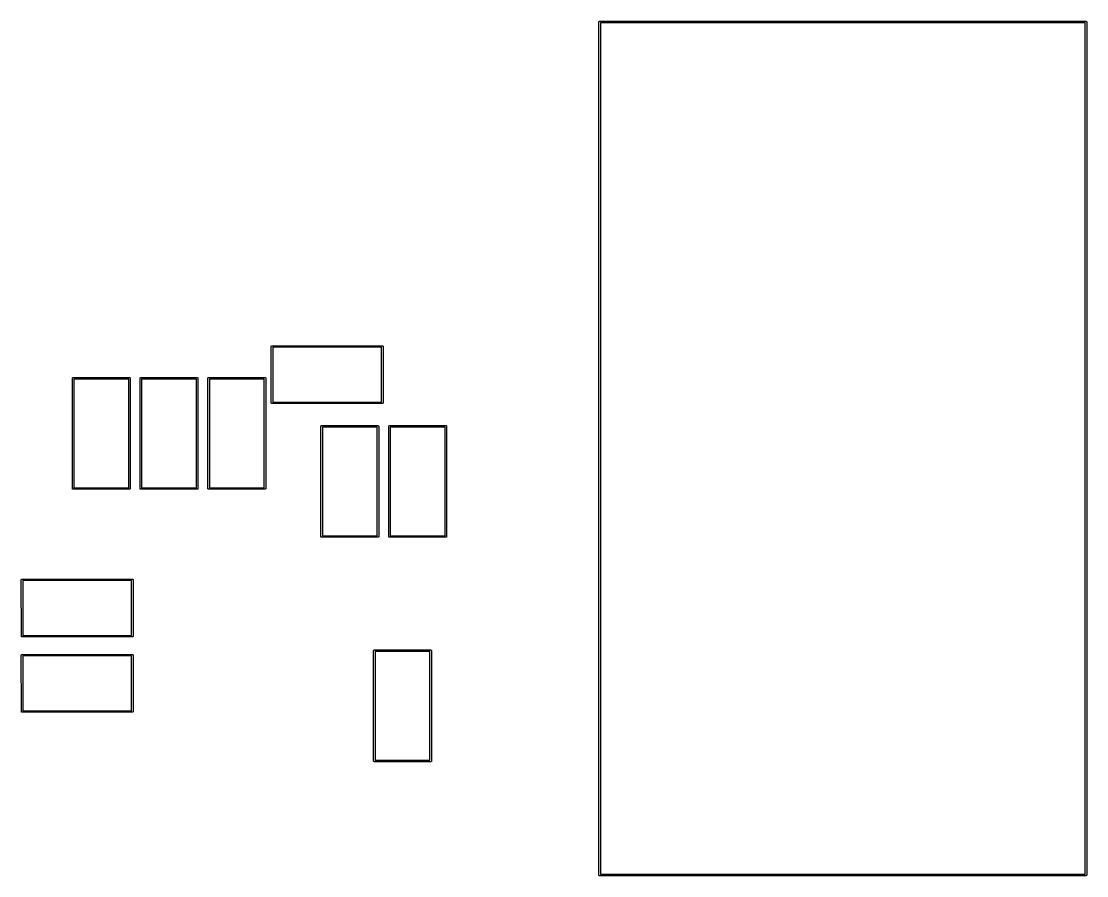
# Model space of a CAD drawing. Extents: x 99.9 to 179.8, y -131 to -47.7.
# Drawn here: x 143.86 to 179.79, y -130.95 to -102.12 of the extents above; entities that cross this region are included whole.
import ezdxf

# ---------------------------------------------------------------- set-up
doc = ezdxf.new("R2010")
doc.units = 0
doc.header["$MEASUREMENT"] = 0
doc.layers.add('BLACK', color=7, linetype='CONTINUOUS')

msp = doc.modelspace()

# ---------------------------------------------------------------- linework, layer by layer
at = {"layer": 'BLACK', "linetype": 'CONTINUOUS'}
for p, q in [((163.341, -102.144), (163.342, -102.141)), ((163.341, -102.146), (163.341, -102.144)), ((163.341, -130.93), (163.341, -102.146)), ((163.342, -102.139), (163.343, -102.137)), ((163.342, -102.141), (163.342, -102.139)), ((163.343, -102.137), (163.344, -102.135)), ((163.344, -102.135), (163.345, -102.134)), ((163.345, -102.134), (163.347, -102.132)), ((163.347, -102.132), (163.348, -102.13)), ((163.348, -102.13), (163.35, -102.129)), ((163.35, -102.129), (163.352, -102.127)), ((163.352, -102.127), (163.353, -102.126)), ((163.353, -102.126), (163.355, -102.125)), ((163.355, -102.125), (163.357, -102.124)), ((163.357, -102.124), (163.36, -102.124)), ((163.36, -102.124), (163.362, -102.123)), ((163.362, -102.123), (163.364, -102.123)), ((163.364, -102.123), (163.364, -102.123)), ((163.364, -102.123), (179.768, -102.123)), ((163.391, -102.173), (163.391, -130.903)), ((179.741, -102.173), (163.391, -102.173)), ((179.741, -130.903), (179.741, -102.173)), ((179.768, -102.123), (179.77, -102.123)), ((179.768, -102.123), (179.768, -102.123)), ((179.77, -102.123), (179.772, -102.124)), ((179.772, -102.124), (179.775, -102.124)), ((179.775, -102.124), (179.777, -102.125)), ((179.777, -102.125), (179.779, -102.126)), ((179.779, -102.126), (179.78, -102.127)), ((179.78, -102.127), (179.782, -102.129)), ((179.782, -102.129), (179.784, -102.13)), ((179.784, -102.13), (179.785, -102.132)), ((179.785, -102.132), (179.787, -102.134)), ((179.787, -102.134), (179.788, -102.135)), ((179.788, -102.135), (179.789, -102.137)), ((179.789, -102.137), (179.79, -102.139)), ((179.79, -102.139), (179.79, -102.142)), ((179.79, -102.142), (179.791, -102.144)), ((179.791, -102.144), (179.791, -102.146)), ((179.791, -102.146), (179.791, -102.146)), ((179.791, -102.146), (179.791, -130.93)), ((152.293, -113.092), (152.294, -113.09)), ((152.293, -113.094), (152.293, -113.092)), ((152.293, -114.992), (152.293, -113.094)), ((152.293, -113.094), (152.293, -113.094)), ((152.294, -113.087), (152.295, -113.085)), ((152.294, -113.09), (152.294, -113.087)), ((152.295, -113.085), (152.296, -113.083)), ((152.296, -113.083), (152.297, -113.082)), ((152.297, -113.082), (152.299, -113.08)), ((152.299, -113.08), (152.3, -113.078)), ((152.3, -113.078), (152.302, -113.077)), ((152.302, -113.077), (152.304, -113.075)), ((152.304, -113.075), (152.305, -113.074)), ((152.305, -113.074), (152.307, -113.073)), ((152.307, -113.073), (152.309, -113.072)), ((152.309, -113.072), (152.312, -113.072)), ((152.312, -113.072), (152.314, -113.071)), ((152.314, -113.071), (152.316, -113.071)), ((152.316, -113.071), (152.316, -113.071)), ((152.316, -113.071), (156.04, -113.071)), ((152.343, -113.121), (152.343, -114.971)), ((156.013, -113.121), (152.343, -113.121)), ((156.013, -114.971), (156.013, -113.121)), ((156.04, -113.071), (156.042, -113.071)), ((156.04, -113.071), (156.04, -113.071)), ((156.042, -113.071), (156.044, -113.072)), ((156.044, -113.072), (156.047, -113.072)), ((156.047, -113.072), (156.049, -113.073)), ((156.049, -113.073), (156.051, -113.074)), ((156.051, -113.074), (156.052, -113.075)), ((156.052, -113.075), (156.054, -113.077)), ((156.054, -113.077), (156.056, -113.078)), ((156.056, -113.078), (156.057, -113.08)), ((156.057, -113.08), (156.059, -113.082)), ((156.059, -113.082), (156.06, -113.083)), ((156.06, -113.083), (156.061, -113.085)), ((156.061, -113.085), (156.062, -113.087)), ((156.062, -113.087), (156.062, -113.09)), ((156.062, -113.09), (156.063, -113.092)), ((156.063, -113.092), (156.063, -113.094)), ((156.063, -113.094), (156.063, -113.094)), ((156.063, -113.094), (156.063, -114.998)), ((145.583, -114.165), (145.584, -114.163)), ((145.583, -114.167), (145.583, -114.165)), ((145.583, -117.885), (145.583, -114.167)), ((145.583, -114.167), (145.583, -114.167)), ((145.584, -114.161), (145.585, -114.159)), ((145.584, -114.163), (145.584, -114.161)), ((145.585, -114.159), (145.586, -114.157)), ((145.586, -114.157), (145.587, -114.155)), ((145.587, -114.155), (145.589, -114.153)), ((145.589, -114.153), (145.59, -114.152)), ((145.59, -114.152), (145.592, -114.15)), ((145.592, -114.15), (145.594, -114.149)), ((145.594, -114.149), (145.595, -114.148)), ((145.595, -114.148), (145.597, -114.147)), ((145.597, -114.147), (145.599, -114.146)), ((145.599, -114.146), (145.602, -114.145)), ((145.602, -114.145), (145.604, -114.145)), ((145.604, -114.145), (145.606, -114.145)), ((145.606, -114.145), (145.606, -114.144)), ((145.606, -114.144), (147.51, -114.144)), ((145.633, -114.194), (145.633, -117.864)), ((147.483, -114.194), (145.633, -114.194)), ((147.483, -117.864), (147.483, -114.194)), ((147.51, -114.144), (147.51, -114.145)), ((147.51, -114.145), (147.512, -114.145)), ((147.512, -114.145), (147.514, -114.145)), ((147.514, -114.145), (147.517, -114.146)), ((147.517, -114.146), (147.519, -114.147)), ((147.519, -114.147), (147.521, -114.148)), ((147.521, -114.148), (147.522, -114.149)), ((147.522, -114.149), (147.524, -114.15)), ((147.524, -114.15), (147.526, -114.152)), ((147.526, -114.152), (147.527, -114.153)), ((147.527, -114.153), (147.529, -114.155)), ((147.529, -114.155), (147.53, -114.157)), ((147.53, -114.157), (147.531, -114.159)), ((147.531, -114.159), (147.532, -114.161)), ((147.532, -114.161), (147.532, -114.163)), ((147.532, -114.163), (147.533, -114.165)), ((147.533, -114.165), (147.533, -114.167)), ((147.533, -114.167), (147.533, -114.167)), ((147.533, -114.167), (147.533, -117.892)), ((147.869, -114.165), (147.87, -114.163)), ((147.869, -114.167), (147.869, -114.165)), ((147.869, -117.885), (147.869, -114.167)), ((147.869, -114.167), (147.869, -114.167)), ((147.87, -114.161), (147.871, -114.159)), ((147.87, -114.163), (147.87, -114.161)), ((147.871, -114.159), (147.872, -114.157)), ((147.872, -114.157), (147.873, -114.155)), ((147.873, -114.155), (147.875, -114.153)), ((147.875, -114.153), (147.876, -114.152)), ((147.876, -114.152), (147.878, -114.15)), ((147.878, -114.15), (147.88, -114.149)), ((147.88, -114.149), (147.881, -114.148)), ((147.881, -114.148), (147.883, -114.147)), ((147.883, -114.147), (147.885, -114.146)), ((147.885, -114.146), (147.888, -114.145)), ((147.888, -114.145), (147.89, -114.145)), ((147.89, -114.145), (147.892, -114.145)), ((147.892, -114.145), (147.892, -114.144)), ((147.892, -114.144), (149.796, -114.144)), ((147.919, -114.194), (147.919, -117.864)), ((149.769, -114.194), (147.919, -114.194)), ((149.769, -117.864), (149.769, -114.194)), ((149.796, -114.144), (149.796, -114.145)), ((149.796, -114.145), (149.798, -114.145)), ((149.798, -114.145), (149.8, -114.145)), ((149.8, -114.145), (149.803, -114.146)), ((149.803, -114.146), (149.805, -114.147)), ((149.805, -114.147), (149.807, -114.148)), ((149.807, -114.148), (149.808, -114.149)), ((149.808, -114.149), (149.81, -114.15)), ((149.81, -114.15), (149.812, -114.152)), ((149.812, -114.152), (149.813, -114.153)), ((149.813, -114.153), (149.815, -114.155)), ((149.815, -114.155), (149.816, -114.157)), ((149.816, -114.157), (149.817, -114.159)), ((149.817, -114.159), (149.818, -114.161)), ((149.818, -114.161), (149.818, -114.163)), ((149.818, -114.163), (149.819, -114.165)), ((149.819, -114.165), (149.819, -114.167)), ((149.819, -114.167), (149.819, -114.167)), ((149.819, -114.167), (149.819, -117.892)), ((150.155, -114.165), (150.156, -114.163)), ((150.155, -114.167), (150.155, -114.165)), ((150.155, -117.885), (150.155, -114.167)), ((150.155, -114.167), (150.155, -114.167)), ((150.156, -114.161), (150.157, -114.159)), ((150.156, -114.163), (150.156, -114.161)), ((150.157, -114.159), (150.158, -114.157)), ((150.158, -114.157), (150.159, -114.155)), ((150.159, -114.155), (150.161, -114.153)), ((150.161, -114.153), (150.162, -114.152)), ((150.162, -114.152), (150.164, -114.15)), ((150.164, -114.15), (150.166, -114.149)), ((150.166, -114.149), (150.167, -114.148)), ((150.167, -114.148), (150.169, -114.147)), ((150.169, -114.147), (150.171, -114.146)), ((150.171, -114.146), (150.174, -114.145)), ((150.174, -114.145), (150.176, -114.145)), ((150.176, -114.145), (150.178, -114.145)), ((150.178, -114.145), (150.178, -114.144)), ((150.178, -114.144), (152.082, -114.144)), ((150.205, -114.194), (150.205, -117.864)), ((152.055, -114.194), (150.205, -114.194)), ((152.055, -117.864), (152.055, -114.194)), ((152.082, -114.144), (152.082, -114.145)), ((152.082, -114.145), (152.084, -114.145)), ((152.084, -114.145), (152.086, -114.145)), ((152.086, -114.145), (152.089, -114.146)), ((152.089, -114.146), (152.091, -114.147)), ((152.091, -114.147), (152.093, -114.148)), ((152.093, -114.148), (152.094, -114.149)), ((152.094, -114.149), (152.096, -114.15)), ((152.096, -114.15), (152.098, -114.152)), ((152.098, -114.152), (152.099, -114.153)), ((152.099, -114.153), (152.101, -114.155)), ((152.101, -114.155), (152.102, -114.157)), ((152.102, -114.157), (152.103, -114.159)), ((152.103, -114.159), (152.104, -114.161)), ((152.104, -114.161), (152.104, -114.163)), ((152.104, -114.163), (152.105, -114.165)), ((152.105, -114.165), (152.105, -114.167)), ((152.105, -114.167), (152.105, -114.167)), ((152.105, -114.167), (152.105, -117.892)), ((152.343, -114.971), (156.013, -114.971)), ((152.293, -115), (152.293, -114.992)), ((152.294, -115.002), (152.293, -115)), ((152.294, -115.005), (152.294, -115.002)), ((152.295, -115.007), (152.294, -115.005)), ((152.296, -115.009), (152.295, -115.007)), ((152.297, -115.01), (152.296, -115.009)), ((152.299, -115.012), (152.297, -115.01)), ((152.3, -115.014), (152.299, -115.012)), ((152.302, -115.015), (152.3, -115.014)), ((152.304, -115.017), (152.302, -115.015)), ((152.305, -115.018), (152.304, -115.017)), ((152.307, -115.019), (152.305, -115.018)), ((152.309, -115.02), (152.307, -115.019)), ((152.312, -115.02), (152.309, -115.02)), ((152.314, -115.021), (152.312, -115.02)), ((152.316, -115.021), (152.314, -115.021)), ((156.04, -115.021), (152.316, -115.021)), ((152.316, -115.021), (152.316, -115.021)), ((156.042, -115.021), (156.04, -115.021)), ((156.04, -115.021), (156.04, -115.021)), ((156.044, -115.02), (156.042, -115.021)), ((156.047, -115.02), (156.044, -115.02)), ((156.049, -115.019), (156.047, -115.02)), ((156.051, -115.018), (156.049, -115.019)), ((156.052, -115.017), (156.051, -115.018)), ((156.054, -115.015), (156.052, -115.017)), ((156.056, -115.014), (156.054, -115.015)), ((156.057, -115.012), (156.056, -115.014)), ((156.059, -115.01), (156.057, -115.012)), ((156.06, -115.009), (156.059, -115.01)), ((156.061, -115.007), (156.06, -115.009)), ((156.062, -115.005), (156.061, -115.007)), ((156.063, -115), (156.062, -115.002)), ((156.062, -115.002), (156.062, -115.005)), ((156.063, -114.998), (156.063, -114.998)), ((156.063, -114.998), (156.063, -115)), ((153.965, -115.786), (153.966, -115.784)), ((153.965, -115.788), (153.965, -115.786)), ((153.965, -119.506), (153.965, -115.788)), ((153.965, -115.788), (153.965, -115.788)), ((153.966, -115.782), (153.967, -115.78)), ((153.966, -115.784), (153.966, -115.782)), ((153.967, -115.78), (153.968, -115.778)), ((153.968, -115.778), (153.969, -115.776)), ((153.969, -115.776), (153.971, -115.774)), ((153.971, -115.774), (153.972, -115.773)), ((153.972, -115.773), (153.974, -115.771)), ((153.974, -115.771), (153.976, -115.77)), ((153.976, -115.77), (153.977, -115.769)), ((153.977, -115.769), (153.979, -115.768)), ((153.979, -115.768), (153.981, -115.767)), ((153.981, -115.767), (153.984, -115.766)), ((153.984, -115.766), (153.986, -115.766)), ((153.986, -115.766), (153.988, -115.766)), ((153.988, -115.766), (153.988, -115.765)), ((153.988, -115.765), (155.892, -115.765)), ((154.015, -115.816), (154.015, -119.485)), ((155.865, -115.816), (154.015, -115.816)), ((155.865, -119.485), (155.865, -115.816)), ((155.892, -115.765), (155.892, -115.766)), ((155.892, -115.766), (155.894, -115.766)), ((155.894, -115.766), (155.896, -115.766)), ((155.896, -115.766), (155.899, -115.767)), ((155.899, -115.767), (155.901, -115.768)), ((155.901, -115.768), (155.903, -115.769)), ((155.903, -115.769), (155.904, -115.77)), ((155.904, -115.77), (155.906, -115.771)), ((155.906, -115.771), (155.908, -115.773)), ((155.908, -115.773), (155.909, -115.774)), ((155.909, -115.774), (155.911, -115.776)), ((155.911, -115.776), (155.912, -115.778)), ((155.912, -115.778), (155.913, -115.78)), ((155.913, -115.78), (155.914, -115.782)), ((155.914, -115.782), (155.914, -115.784)), ((155.914, -115.784), (155.915, -115.786)), ((155.915, -115.786), (155.915, -115.788)), ((155.915, -115.788), (155.915, -115.788)), ((155.915, -115.788), (155.915, -119.513)), ((156.251, -115.786), (156.252, -115.784)), ((156.251, -115.788), (156.251, -115.786)), ((156.251, -119.506), (156.251, -115.788)), ((156.251, -115.788), (156.251, -115.788)), ((156.252, -115.782), (156.253, -115.78)), ((156.252, -115.784), (156.252, -115.782)), ((156.253, -115.78), (156.254, -115.778)), ((156.254, -115.778), (156.255, -115.776)), ((156.255, -115.776), (156.257, -115.774)), ((156.257, -115.774), (156.258, -115.773)), ((156.258, -115.773), (156.26, -115.771)), ((156.26, -115.771), (156.262, -115.77)), ((156.262, -115.77), (156.263, -115.769)), ((156.263, -115.769), (156.265, -115.768)), ((156.265, -115.768), (156.267, -115.767)), ((156.267, -115.767), (156.27, -115.766)), ((156.27, -115.766), (156.272, -115.766)), ((156.272, -115.766), (156.274, -115.766)), ((156.274, -115.766), (156.274, -115.765)), ((156.274, -115.765), (158.178, -115.765)), ((156.301, -115.816), (156.301, -119.485)), ((158.151, -115.816), (156.301, -115.816)), ((158.151, -119.485), (158.151, -115.816)), ((158.178, -115.765), (158.178, -115.766)), ((158.178, -115.766), (158.18, -115.766)), ((158.18, -115.766), (158.182, -115.766)), ((158.182, -115.766), (158.185, -115.767)), ((158.185, -115.767), (158.187, -115.768)), ((158.187, -115.768), (158.189, -115.769)), ((158.189, -115.769), (158.19, -115.77)), ((158.19, -115.77), (158.192, -115.771)), ((158.192, -115.771), (158.194, -115.773)), ((158.194, -115.773), (158.195, -115.774)), ((158.195, -115.774), (158.197, -115.776)), ((158.197, -115.776), (158.198, -115.778)), ((158.198, -115.778), (158.199, -115.78)), ((158.199, -115.78), (158.2, -115.782)), ((158.2, -115.782), (158.2, -115.784)), ((158.2, -115.784), (158.201, -115.786)), ((158.201, -115.786), (158.201, -115.788)), ((158.201, -115.788), (158.201, -115.788)), ((158.201, -115.788), (158.201, -119.513)), ((145.583, -117.894), (145.583, -117.885)), ((145.584, -117.896), (145.583, -117.894)), ((145.584, -117.898), (145.584, -117.896)), ((145.585, -117.9), (145.584, -117.898)), ((145.586, -117.902), (145.585, -117.9)), ((145.587, -117.904), (145.586, -117.902)), ((145.589, -117.906), (145.587, -117.904)), ((145.59, -117.907), (145.589, -117.906)), ((145.592, -117.909), (145.59, -117.907)), ((145.594, -117.91), (145.592, -117.909)), ((145.595, -117.911), (145.594, -117.91)), ((145.597, -117.912), (145.595, -117.911)), ((145.599, -117.913), (145.597, -117.912)), ((145.602, -117.914), (145.599, -117.913)), ((145.604, -117.914), (145.602, -117.914)), ((145.606, -117.914), (145.604, -117.914)), ((147.51, -117.914), (145.606, -117.914)), ((145.606, -117.914), (145.606, -117.914)), ((145.633, -117.864), (147.483, -117.864)), ((147.512, -117.914), (147.51, -117.914)), ((147.51, -117.914), (147.51, -117.914)), ((147.514, -117.914), (147.512, -117.914)), ((147.517, -117.913), (147.514, -117.914)), ((147.519, -117.912), (147.517, -117.913)), ((147.521, -117.911), (147.519, -117.912)), ((147.522, -117.91), (147.521, -117.911)), ((147.524, -117.909), (147.522, -117.91)), ((147.526, -117.907), (147.524, -117.909)), ((147.527, -117.906), (147.526, -117.907)), ((147.529, -117.904), (147.527, -117.906)), ((147.53, -117.902), (147.529, -117.904)), ((147.531, -117.9), (147.53, -117.902)), ((147.532, -117.898), (147.531, -117.9)), ((147.533, -117.894), (147.532, -117.896)), ((147.532, -117.896), (147.532, -117.898)), ((147.533, -117.892), (147.533, -117.892)), ((147.533, -117.892), (147.533, -117.894)), ((147.869, -117.894), (147.869, -117.885)), ((147.87, -117.896), (147.869, -117.894)), ((147.87, -117.898), (147.87, -117.896)), ((147.871, -117.9), (147.87, -117.898)), ((147.872, -117.902), (147.871, -117.9)), ((147.873, -117.904), (147.872, -117.902)), ((147.875, -117.906), (147.873, -117.904)), ((147.876, -117.907), (147.875, -117.906)), ((147.878, -117.909), (147.876, -117.907)), ((147.88, -117.91), (147.878, -117.909)), ((147.881, -117.911), (147.88, -117.91)), ((147.883, -117.912), (147.881, -117.911)), ((147.885, -117.913), (147.883, -117.912)), ((147.888, -117.914), (147.885, -117.913)), ((147.89, -117.914), (147.888, -117.914)), ((147.892, -117.914), (147.89, -117.914)), ((149.796, -117.914), (147.892, -117.914)), ((147.892, -117.914), (147.892, -117.914)), ((147.919, -117.864), (149.769, -117.864)), ((149.798, -117.914), (149.796, -117.914)), ((149.796, -117.914), (149.796, -117.914)), ((149.8, -117.914), (149.798, -117.914)), ((149.803, -117.913), (149.8, -117.914)), ((149.805, -117.912), (149.803, -117.913)), ((149.807, -117.911), (149.805, -117.912)), ((149.808, -117.91), (149.807, -117.911)), ((149.81, -117.909), (149.808, -117.91)), ((149.812, -117.907), (149.81, -117.909)), ((149.813, -117.906), (149.812, -117.907)), ((149.815, -117.904), (149.813, -117.906)), ((149.816, -117.902), (149.815, -117.904)), ((149.817, -117.9), (149.816, -117.902)), ((149.818, -117.898), (149.817, -117.9)), ((149.819, -117.894), (149.818, -117.896)), ((149.818, -117.896), (149.818, -117.898)), ((149.819, -117.892), (149.819, -117.892)), ((149.819, -117.892), (149.819, -117.894)), ((150.155, -117.894), (150.155, -117.885)), ((150.156, -117.896), (150.155, -117.894)), ((150.156, -117.898), (150.156, -117.896)), ((150.157, -117.9), (150.156, -117.898)), ((150.158, -117.902), (150.157, -117.9)), ((150.159, -117.904), (150.158, -117.902)), ((150.161, -117.906), (150.159, -117.904)), ((150.162, -117.907), (150.161, -117.906)), ((150.164, -117.909), (150.162, -117.907)), ((150.166, -117.91), (150.164, -117.909)), ((150.167, -117.911), (150.166, -117.91)), ((150.169, -117.912), (150.167, -117.911)), ((150.171, -117.913), (150.169, -117.912)), ((150.174, -117.914), (150.171, -117.913)), ((150.176, -117.914), (150.174, -117.914)), ((150.178, -117.914), (150.176, -117.914)), ((152.082, -117.914), (150.178, -117.914)), ((150.178, -117.914), (150.178, -117.914)), ((150.205, -117.864), (152.055, -117.864)), ((152.084, -117.914), (152.082, -117.914)), ((152.082, -117.914), (152.082, -117.914)), ((152.086, -117.914), (152.084, -117.914)), ((152.089, -117.913), (152.086, -117.914)), ((152.091, -117.912), (152.089, -117.913)), ((152.093, -117.911), (152.091, -117.912)), ((152.094, -117.91), (152.093, -117.911)), ((152.096, -117.909), (152.094, -117.91)), ((152.098, -117.907), (152.096, -117.909)), ((152.099, -117.906), (152.098, -117.907)), ((152.101, -117.904), (152.099, -117.906)), ((152.102, -117.902), (152.101, -117.904)), ((152.103, -117.9), (152.102, -117.902)), ((152.104, -117.898), (152.103, -117.9)), ((152.105, -117.894), (152.104, -117.896)), ((152.104, -117.896), (152.104, -117.898)), ((152.105, -117.892), (152.105, -117.892)), ((152.105, -117.892), (152.105, -117.894)), ((153.965, -119.515), (153.965, -119.506)), ((153.966, -119.517), (153.965, -119.515)), ((153.966, -119.519), (153.966, -119.517)), ((153.967, -119.521), (153.966, -119.519)), ((153.968, -119.523), (153.967, -119.521)), ((153.969, -119.525), (153.968, -119.523)), ((153.971, -119.527), (153.969, -119.525)), ((153.972, -119.528), (153.971, -119.527)), ((153.974, -119.53), (153.972, -119.528)), ((153.976, -119.531), (153.974, -119.53)), ((153.977, -119.532), (153.976, -119.531)), ((153.979, -119.533), (153.977, -119.532)), ((153.981, -119.534), (153.979, -119.533)), ((153.984, -119.535), (153.981, -119.534)), ((153.986, -119.535), (153.984, -119.535)), ((153.988, -119.535), (153.986, -119.535)), ((155.892, -119.535), (153.988, -119.535)), ((153.988, -119.535), (153.988, -119.535)), ((154.015, -119.485), (155.865, -119.485)), ((155.894, -119.535), (155.892, -119.535)), ((155.892, -119.535), (155.892, -119.535)), ((155.896, -119.535), (155.894, -119.535)), ((155.899, -119.534), (155.896, -119.535)), ((155.901, -119.533), (155.899, -119.534)), ((155.903, -119.532), (155.901, -119.533)), ((155.904, -119.531), (155.903, -119.532)), ((155.906, -119.53), (155.904, -119.531)), ((155.908, -119.528), (155.906, -119.53)), ((155.909, -119.527), (155.908, -119.528)), ((155.911, -119.525), (155.909, -119.527)), ((155.912, -119.523), (155.911, -119.525)), ((155.913, -119.521), (155.912, -119.523)), ((155.914, -119.519), (155.913, -119.521)), ((155.915, -119.515), (155.914, -119.517)), ((155.914, -119.517), (155.914, -119.519)), ((155.915, -119.513), (155.915, -119.513)), ((155.915, -119.513), (155.915, -119.515)), ((156.251, -119.515), (156.251, -119.506)), ((156.252, -119.517), (156.251, -119.515)), ((156.252, -119.519), (156.252, -119.517)), ((156.253, -119.521), (156.252, -119.519)), ((156.254, -119.523), (156.253, -119.521)), ((156.255, -119.525), (156.254, -119.523)), ((156.257, -119.527), (156.255, -119.525)), ((156.258, -119.528), (156.257, -119.527)), ((156.26, -119.53), (156.258, -119.528)), ((156.262, -119.531), (156.26, -119.53)), ((156.263, -119.532), (156.262, -119.531)), ((156.265, -119.533), (156.263, -119.532)), ((156.267, -119.534), (156.265, -119.533)), ((156.27, -119.535), (156.267, -119.534)), ((156.272, -119.535), (156.27, -119.535)), ((156.274, -119.535), (156.272, -119.535)), ((158.178, -119.535), (156.274, -119.535)), ((156.274, -119.535), (156.274, -119.535)), ((156.301, -119.485), (158.151, -119.485)), ((158.18, -119.535), (158.178, -119.535)), ((158.178, -119.535), (158.178, -119.535)), ((158.182, -119.535), (158.18, -119.535)), ((158.185, -119.534), (158.182, -119.535)), ((158.187, -119.533), (158.185, -119.534)), ((158.189, -119.532), (158.187, -119.533)), ((158.19, -119.531), (158.189, -119.532)), ((158.192, -119.53), (158.19, -119.531)), ((158.194, -119.528), (158.192, -119.53)), ((158.195, -119.527), (158.194, -119.528)), ((158.197, -119.525), (158.195, -119.527)), ((158.198, -119.523), (158.197, -119.525)), ((158.199, -119.521), (158.198, -119.523)), ((158.2, -119.519), (158.199, -119.521)), ((158.201, -119.515), (158.2, -119.517)), ((158.2, -119.517), (158.2, -119.519)), ((158.201, -119.513), (158.201, -119.513)), ((158.201, -119.513), (158.201, -119.515)), ((143.863, -122.866), (143.862, -120.968)), ((143.862, -120.968), (143.863, -120.968)), ((143.863, -120.964), (143.864, -120.961)), ((143.863, -120.966), (143.863, -120.964)), ((143.863, -120.968), (143.863, -120.966)), ((143.864, -120.961), (143.865, -120.959)), ((143.865, -120.959), (143.866, -120.957)), ((143.866, -120.957), (143.867, -120.956)), ((143.867, -120.956), (143.868, -120.954)), ((143.868, -120.954), (143.87, -120.952)), ((143.87, -120.952), (143.871, -120.951)), ((143.871, -120.951), (143.873, -120.949)), ((143.873, -120.949), (143.875, -120.948)), ((143.875, -120.948), (143.877, -120.947)), ((143.877, -120.947), (143.879, -120.946)), ((143.879, -120.946), (143.881, -120.946)), ((143.881, -120.946), (143.883, -120.945)), ((143.883, -120.945), (143.885, -120.945)), ((143.885, -120.945), (143.885, -120.945)), ((143.885, -120.945), (147.61, -120.945)), ((143.912, -120.995), (143.912, -122.845)), ((147.583, -120.995), (143.912, -120.995)), ((147.582, -122.845), (147.583, -120.995)), ((147.61, -120.945), (147.612, -120.945)), ((147.61, -120.945), (147.61, -120.945)), ((147.612, -120.945), (147.614, -120.946)), ((147.614, -120.946), (147.616, -120.946)), ((147.616, -120.946), (147.618, -120.947)), ((147.618, -120.947), (147.62, -120.948)), ((147.62, -120.948), (147.622, -120.949)), ((147.622, -120.949), (147.624, -120.951)), ((147.624, -120.951), (147.625, -120.952)), ((147.625, -120.952), (147.627, -120.954)), ((147.627, -120.954), (147.628, -120.956)), ((147.628, -120.956), (147.629, -120.957)), ((147.629, -120.957), (147.63, -120.959)), ((147.63, -120.959), (147.631, -120.961)), ((147.631, -120.961), (147.632, -120.964)), ((147.632, -120.964), (147.632, -120.966)), ((147.632, -120.966), (147.632, -120.968)), ((147.632, -120.968), (147.632, -120.968)), ((147.632, -120.968), (147.632, -122.872)), ((143.863, -122.874), (143.863, -122.866)), ((143.863, -122.876), (143.863, -122.874)), ((143.864, -122.879), (143.863, -122.876)), ((143.912, -122.845), (147.582, -122.845)), ((147.632, -122.876), (147.631, -122.879)), ((147.632, -122.872), (147.632, -122.872)), ((147.632, -122.872), (147.632, -122.874)), ((147.632, -122.874), (147.632, -122.876)), ((143.865, -122.881), (143.864, -122.879)), ((143.866, -122.883), (143.865, -122.881)), ((143.867, -122.884), (143.866, -122.883)), ((143.868, -122.886), (143.867, -122.884)), ((143.87, -122.888), (143.868, -122.886)), ((143.871, -122.889), (143.87, -122.888)), ((143.873, -122.891), (143.871, -122.889)), ((143.875, -122.892), (143.873, -122.891)), ((143.877, -122.893), (143.875, -122.892)), ((143.879, -122.894), (143.877, -122.893)), ((143.881, -122.894), (143.879, -122.894)), ((143.883, -122.895), (143.881, -122.894)), ((143.885, -122.895), (143.883, -122.895)), ((147.61, -122.895), (143.885, -122.895)), ((143.885, -122.895), (143.885, -122.895)), ((147.612, -122.895), (147.61, -122.895)), ((147.61, -122.895), (147.61, -122.895)), ((147.614, -122.894), (147.612, -122.895)), ((147.616, -122.894), (147.614, -122.894)), ((147.618, -122.893), (147.616, -122.894)), ((147.62, -122.892), (147.618, -122.893)), ((147.622, -122.891), (147.62, -122.892)), ((147.624, -122.889), (147.622, -122.891)), ((147.625, -122.888), (147.624, -122.889)), ((147.627, -122.886), (147.625, -122.888)), ((147.628, -122.884), (147.627, -122.886)), ((147.629, -122.883), (147.628, -122.884)), ((147.63, -122.881), (147.629, -122.883)), ((147.631, -122.879), (147.63, -122.881)), ((143.863, -125.406), (143.862, -123.508)), ((143.862, -123.508), (143.863, -123.508)), ((143.863, -123.504), (143.864, -123.501)), ((143.863, -123.506), (143.863, -123.504)), ((143.863, -123.508), (143.863, -123.506)), ((143.864, -123.501), (143.865, -123.499)), ((143.865, -123.499), (143.866, -123.497)), ((143.866, -123.497), (143.867, -123.496)), ((143.867, -123.496), (143.868, -123.494)), ((143.868, -123.494), (143.87, -123.492)), ((143.87, -123.492), (143.871, -123.491)), ((143.871, -123.491), (143.873, -123.489)), ((143.873, -123.489), (143.875, -123.488)), ((143.875, -123.488), (143.877, -123.487)), ((143.877, -123.487), (143.879, -123.486)), ((143.879, -123.486), (143.881, -123.486)), ((143.881, -123.486), (143.883, -123.485)), ((143.883, -123.485), (143.885, -123.485)), ((143.885, -123.485), (143.885, -123.485)), ((143.885, -123.485), (147.61, -123.485)), ((143.912, -123.535), (143.912, -125.385)), ((147.583, -123.535), (143.912, -123.535)), ((147.582, -125.385), (147.583, -123.535)), ((147.61, -123.485), (147.612, -123.485)), ((147.61, -123.485), (147.61, -123.485)), ((147.612, -123.485), (147.614, -123.486)), ((147.614, -123.486), (147.616, -123.486)), ((147.616, -123.486), (147.618, -123.487)), ((147.618, -123.487), (147.62, -123.488)), ((147.62, -123.488), (147.622, -123.489)), ((147.622, -123.489), (147.624, -123.491)), ((147.624, -123.491), (147.625, -123.492)), ((147.625, -123.492), (147.627, -123.494)), ((147.627, -123.494), (147.628, -123.496)), ((147.628, -123.496), (147.629, -123.497)), ((147.629, -123.497), (147.63, -123.499)), ((147.63, -123.499), (147.631, -123.501)), ((147.631, -123.501), (147.632, -123.504)), ((147.632, -123.504), (147.632, -123.506)), ((147.632, -123.506), (147.632, -123.508)), ((147.632, -123.508), (147.632, -123.508)), ((147.632, -123.508), (147.632, -125.412)), ((155.743, -123.358), (155.744, -123.356)), ((155.743, -123.36), (155.743, -123.358)), ((155.743, -127.078), (155.743, -123.36)), ((155.743, -123.36), (155.743, -123.36)), ((155.744, -123.353), (155.745, -123.351)), ((155.744, -123.356), (155.744, -123.353)), ((155.745, -123.351), (155.746, -123.349)), ((155.746, -123.349), (155.747, -123.348)), ((155.747, -123.348), (155.749, -123.346)), ((155.749, -123.346), (155.75, -123.344)), ((155.75, -123.344), (155.752, -123.343)), ((155.752, -123.343), (155.754, -123.341)), ((155.754, -123.341), (155.755, -123.34)), ((155.755, -123.34), (155.757, -123.339)), ((155.757, -123.339), (155.759, -123.338)), ((155.759, -123.338), (155.762, -123.338)), ((155.762, -123.338), (155.764, -123.337)), ((155.764, -123.337), (155.766, -123.337)), ((155.766, -123.337), (155.766, -123.337)), ((155.766, -123.337), (157.67, -123.337)), ((155.793, -123.387), (155.793, -127.057)), ((157.643, -123.387), (155.793, -123.387)), ((157.643, -127.057), (157.643, -123.387)), ((157.67, -123.337), (157.672, -123.337)), ((157.67, -123.337), (157.67, -123.337)), ((157.672, -123.337), (157.674, -123.338)), ((157.674, -123.338), (157.677, -123.338)), ((157.677, -123.338), (157.679, -123.339)), ((157.679, -123.339), (157.681, -123.34)), ((157.681, -123.34), (157.682, -123.341)), ((157.682, -123.341), (157.684, -123.343)), ((157.684, -123.343), (157.686, -123.344)), ((157.686, -123.344), (157.687, -123.346)), ((157.687, -123.346), (157.689, -123.348)), ((157.689, -123.348), (157.69, -123.349)), ((157.69, -123.349), (157.691, -123.351)), ((157.691, -123.351), (157.692, -123.353)), ((157.692, -123.353), (157.692, -123.356)), ((157.692, -123.356), (157.693, -123.358)), ((157.693, -123.358), (157.693, -123.36)), ((157.693, -123.36), (157.693, -123.36)), ((157.693, -123.36), (157.693, -127.084)), ((143.912, -125.385), (147.582, -125.385)), ((143.863, -125.414), (143.863, -125.406)), ((143.863, -125.416), (143.863, -125.414)), ((143.864, -125.419), (143.863, -125.416)), ((143.865, -125.421), (143.864, -125.419)), ((143.866, -125.423), (143.865, -125.421)), ((143.867, -125.424), (143.866, -125.423)), ((143.868, -125.426), (143.867, -125.424)), ((143.87, -125.428), (143.868, -125.426)), ((143.871, -125.429), (143.87, -125.428)), ((143.873, -125.431), (143.871, -125.429)), ((143.875, -125.432), (143.873, -125.431)), ((143.877, -125.433), (143.875, -125.432)), ((143.879, -125.434), (143.877, -125.433)), ((143.881, -125.434), (143.879, -125.434)), ((143.883, -125.435), (143.881, -125.434)), ((143.885, -125.435), (143.883, -125.435)), ((147.61, -125.435), (143.885, -125.435)), ((143.885, -125.435), (143.885, -125.435)), ((147.612, -125.435), (147.61, -125.435)), ((147.61, -125.435), (147.61, -125.435)), ((147.614, -125.434), (147.612, -125.435)), ((147.616, -125.434), (147.614, -125.434)), ((147.618, -125.433), (147.616, -125.434)), ((147.62, -125.432), (147.618, -125.433)), ((147.622, -125.431), (147.62, -125.432)), ((147.624, -125.429), (147.622, -125.431)), ((147.625, -125.428), (147.624, -125.429)), ((147.627, -125.426), (147.625, -125.428)), ((147.628, -125.424), (147.627, -125.426)), ((147.629, -125.423), (147.628, -125.424)), ((147.63, -125.421), (147.629, -125.423)), ((147.631, -125.419), (147.63, -125.421)), ((147.632, -125.416), (147.631, -125.419)), ((147.632, -125.412), (147.632, -125.412)), ((147.632, -125.412), (147.632, -125.414)), ((147.632, -125.414), (147.632, -125.416)), ((155.743, -127.086), (155.743, -127.078)), ((155.744, -127.088), (155.743, -127.086)), ((155.744, -127.091), (155.744, -127.088)), ((155.745, -127.093), (155.744, -127.091)), ((155.746, -127.095), (155.745, -127.093)), ((155.747, -127.096), (155.746, -127.095)), ((155.749, -127.098), (155.747, -127.096)), ((155.75, -127.1), (155.749, -127.098)), ((155.752, -127.101), (155.75, -127.1)), ((155.754, -127.103), (155.752, -127.101)), ((155.755, -127.104), (155.754, -127.103)), ((155.757, -127.105), (155.755, -127.104)), ((155.759, -127.106), (155.757, -127.105)), ((155.762, -127.106), (155.759, -127.106)), ((155.764, -127.107), (155.762, -127.106)), ((155.766, -127.107), (155.764, -127.107)), ((157.67, -127.107), (155.766, -127.107)), ((155.766, -127.107), (155.766, -127.107)), ((155.793, -127.057), (157.643, -127.057)), ((157.672, -127.107), (157.67, -127.107)), ((157.67, -127.107), (157.67, -127.107)), ((157.674, -127.106), (157.672, -127.107)), ((157.677, -127.106), (157.674, -127.106)), ((157.679, -127.105), (157.677, -127.106)), ((157.681, -127.104), (157.679, -127.105)), ((157.682, -127.103), (157.681, -127.104)), ((157.684, -127.101), (157.682, -127.103)), ((157.686, -127.1), (157.684, -127.101)), ((157.687, -127.098), (157.686, -127.1)), ((157.689, -127.096), (157.687, -127.098)), ((157.69, -127.095), (157.689, -127.096)), ((157.691, -127.093), (157.69, -127.095)), ((157.692, -127.091), (157.691, -127.093)), ((157.693, -127.086), (157.692, -127.088)), ((157.692, -127.088), (157.692, -127.091)), ((157.693, -127.084), (157.693, -127.084)), ((157.693, -127.084), (157.693, -127.086)), ((163.341, -130.932), (163.341, -130.93)), ((163.341, -130.93), (163.341, -130.93)), ((163.342, -130.934), (163.341, -130.932)), ((163.342, -130.937), (163.342, -130.934)), ((163.343, -130.939), (163.342, -130.937)), ((163.344, -130.941), (163.343, -130.939)), ((163.345, -130.942), (163.344, -130.941)), ((163.347, -130.944), (163.345, -130.942)), ((163.348, -130.946), (163.347, -130.944)), ((163.35, -130.947), (163.348, -130.946)), ((163.352, -130.949), (163.35, -130.947)), ((163.353, -130.95), (163.352, -130.949)), ((163.355, -130.951), (163.353, -130.95)), ((163.357, -130.952), (163.355, -130.951)), ((163.36, -130.952), (163.357, -130.952)), ((163.362, -130.953), (163.36, -130.952)), ((163.364, -130.953), (163.362, -130.953)), ((179.768, -130.953), (163.364, -130.953)), ((163.364, -130.953), (163.364, -130.953)), ((163.391, -130.903), (179.741, -130.903)), ((179.77, -130.953), (179.768, -130.953)), ((179.768, -130.953), (179.768, -130.953)), ((179.772, -130.952), (179.77, -130.953)), ((179.775, -130.952), (179.772, -130.952)), ((179.777, -130.951), (179.775, -130.952)), ((179.779, -130.95), (179.777, -130.951)), ((179.78, -130.949), (179.779, -130.95)), ((179.782, -130.947), (179.78, -130.949)), ((179.784, -130.946), (179.782, -130.947)), ((179.785, -130.944), (179.784, -130.946)), ((179.787, -130.942), (179.785, -130.944)), ((179.788, -130.941), (179.787, -130.942)), ((179.789, -130.939), (179.788, -130.941)), ((179.79, -130.937), (179.789, -130.939)), ((179.791, -130.932), (179.79, -130.934)), ((179.79, -130.934), (179.79, -130.937)), ((179.791, -130.93), (179.791, -130.93)), ((179.791, -130.93), (179.791, -130.932))]:
    msp.add_line(p, q, dxfattribs=at)

doc.saveas('drawing.dxf')
